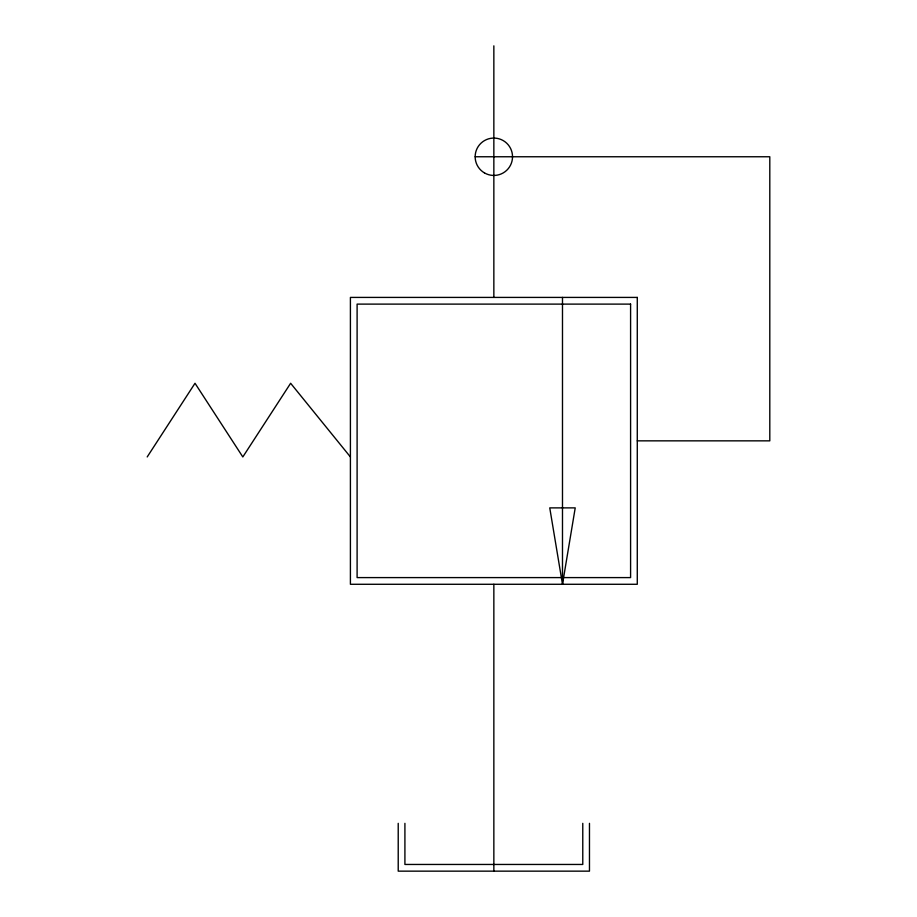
<?xml version="1.0" encoding="UTF-8"?>
<svg xmlns="http://www.w3.org/2000/svg" width="917" height="917" viewBox="0 0 917 917"><rect width="100%" height="100%" fill="white"/><g stroke="black" fill="none" stroke-linecap="round" stroke-linejoin="round"><path stroke-width="1.38" d="M562.488 584.278L575.223 507.88L549.753 507.88L562.488 584.278L562.488 297.417M147.201 456.941L195.012 383.272L242.822 456.941L290.632 383.272L350.409 456.941M475.166 156.761L769.799 156.761L769.799 440.848L637.281 440.848M589.471 823.34L589.471 871.15L398.219 871.15L398.219 823.34M582.776 823.34L582.776 864.456L404.913 864.456L404.913 823.34M493.85 45.85L493.85 297.417M493.85 584.278L493.85 871.15M637.281 297.417L350.409 297.417L350.409 584.278L637.281 584.278L637.281 297.417M630.587 304.112L357.103 304.112L357.103 577.595L630.587 577.595L630.587 304.112M484.508 172.935A18.672 18.672 0 0 0 512.523 156.761A18.672 18.672 0 0 0 484.508 140.576A18.672 18.672 0 0 0 484.508 172.935"/></g></svg>
